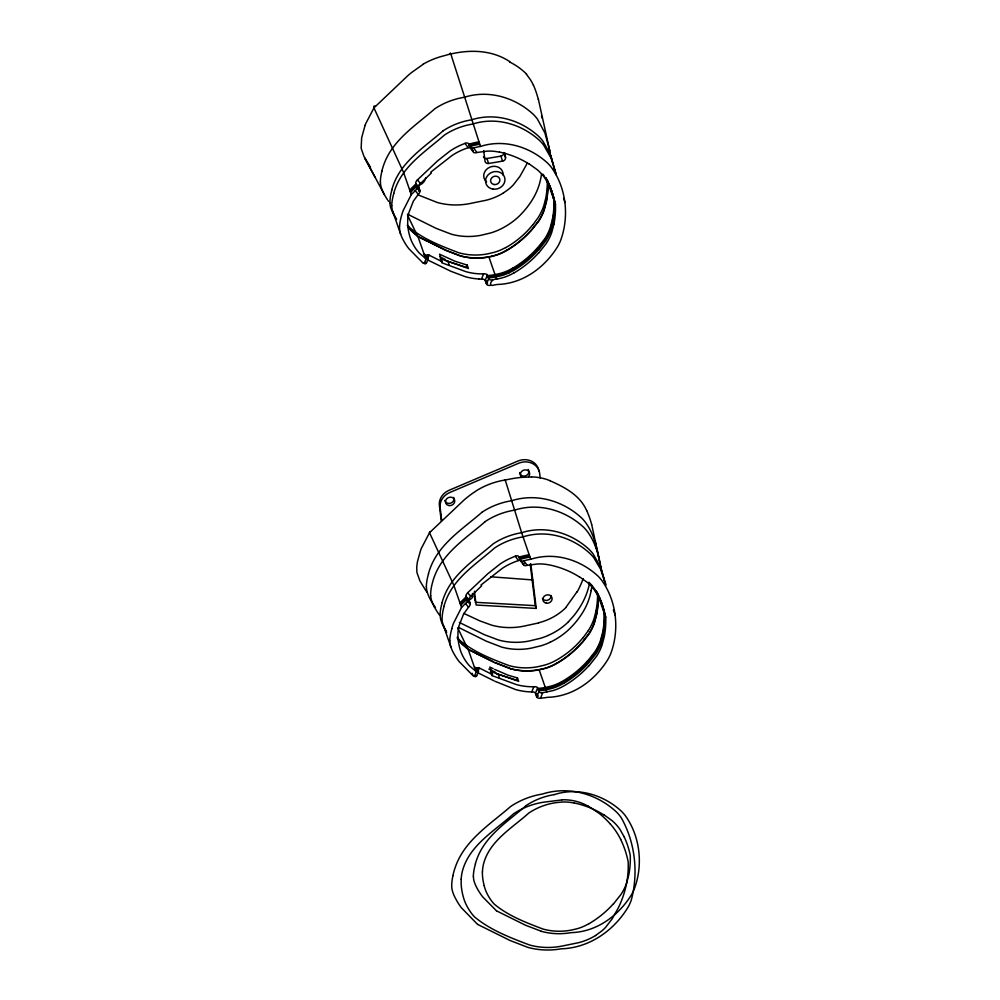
<?xml version="1.0" encoding="UTF-8"?>
<svg xmlns="http://www.w3.org/2000/svg" width="1000" height="1000" viewBox="0 0 1000 1000"><rect width="100%" height="100%" fill="white"/><g stroke="black" fill="none" stroke-linecap="round" stroke-linejoin="round"><path stroke-width="1.5" d="M504.787 479.738L504.812 480.5M461.175 879.2L461.163 884.2A75 66.463 -19.2 0 0 463.075 896.012L463.8 898.637A56 49.625 -19.2 0 0 466.712 905.7L467.137 906.488A81.325 72.075 -19.2 0 0 468.5 908.888L470.125 911.438A53.175 47.125 -19.2 0 0 474.588 916.963C490.337 930.062 510.375 937.75 529.462 944.963A65.987 58.475 -19.2 0 0 561.675 946.15L578.45 942.712A54.212 48.038 -19.2 0 0 595.538 935.55M482.463 871.963L482.512 870.837A45.95 40.712 -19.2 0 1 483.575 863.787C489.588 840.8 512.188 828 528.8 813.037A58.375 51.737 -19.2 0 1 555.9 802.663L561.712 802.05A43.388 38.45 -19.2 0 1 569.75 802.3L574.338 803.05M552.413 219.45L550.15 227.925A53.55 47.462 -19.2 0 1 544.738 238.837L537.175 248.375M552.75 220.413L550.487 228.875A53.55 47.462 -19.2 0 1 545.075 239.8L537.513 249.338M553.225 221.788L550.962 230.25A53.55 47.462 -19.2 0 1 545.55 241.163M554 224L551.737 232.463A53.55 47.462 -19.2 0 1 546.325 243.388L538.763 252.925M591.188 590.55L590.35 594.338A69.975 62.013 -19.2 0 1 583.55 611.087L581.9 613.737A86.713 76.85 -19.2 0 1 573.05 625.25L569.75 628.675A67 59.375 -19.2 0 1 550.1 642.25M596.038 610.887L594.163 618.237A57.575 51.013 -19.2 0 1 588.362 630.575M589.45 583.75L589.163 585.037A77.75 68.9 -19.2 0 1 582.075 603.513A88.462 78.4 -19.2 0 1 573.837 615.688L568.4 621.775M452.875 875.763L453.088 874.825A92.05 81.575 -19.2 0 1 453.837 871.8L454.15 870.713A71.95 63.762 -19.2 0 1 455.788 865.825C465.387 839.7 490.562 823.988 510.688 806.462A71.25 63.137 -19.2 0 1 542.4 794.038C568.638 785.65 597.537 793.875 617.075 812.6A51.288 45.45 -19.2 0 1 621.188 817.663C635.2 842.188 638.6 873.062 631.237 900.238A51.288 45.45 -19.2 0 1 628.5 906.45C614.438 930.275 589.562 947.975 561.237 948.812A71.25 63.137 -19.2 0 1 527.812 947.35L510.175 940.537L477.7 924.45M428.425 573.75L428.713 572.737A67.513 59.837 -19.2 0 1 430.238 568.138C439.263 543.65 462.875 528.875 481.775 512.438M365.087 125.337L361.65 137.8L361.163 147.912A22.037 19.475 -22.1 0 0 361.287 148.75L364.025 156.55L369.6 165.85M478.775 278.975L481.512 279.075L483.587 273.863A3.225 1.438 -0.3 0 1 487 274.5M496.375 279.212C491.1 278.375 487.3 287.7 494.7 284.875A61.188 54.225 -19.2 0 0 497.275 284.475C522.75 283.8 544.612 267.65 557.612 246.637A53.875 47.75 -19.2 0 0 560.388 241.038C569.462 217.062 566.462 188.337 551.425 167.4A53.875 47.75 -19.2 0 0 547.425 162.938C529.6 146.613 504.062 138.825 480.475 146.438A61.188 54.225 -19.2 0 0 477.912 146.9L473.537 147.925A3.237 1.5 -16.8 0 1 470.412 148.088M495.125 681.35L515.5 689.525A61.363 54.375 -19.2 0 0 529.025 691.838L531.775 691.925L533.837 686.712A3.225 1.438 -0.3 0 1 537.25 687.35M425.387 263.925A3.162 0.95 34 0 1 424.113 263.425L426.112 258.9L419.588 253.337A47.425 42.025 -19.2 0 1 415.125 247.688L414.2 246.2A71.938 63.762 -19.2 0 1 412.987 244.062L412.625 243.375A50.087 44.387 -19.2 0 1 409.812 236.388L409.387 234.812A66.35 58.8 -19.2 0 1 407.675 224.363L407.725 219.925A45.95 40.712 -19.2 0 1 408.787 212.887L413.35 201.163L418.263 194.375A3.162 1.288 -50.3 0 0 420.012 191.5M427.55 258.863L429.162 255.188A3.162 0.938 33.9 0 0 427.9 254.688M476.25 670.312L477.25 668.037L478.537 671.75L476.55 676.275L476.25 675.425M475.65 676.775A3.162 0.95 34 0 1 474.375 676.275L476.362 671.75L469.85 666.188A47.425 42.025 -19.2 0 1 465.387 660.537L464.462 659.05A71.938 63.762 -19.2 0 1 463.25 656.912L462.887 656.225A50.087 44.387 -19.2 0 1 460.062 649.237L459.637 647.663A66.35 58.8 -19.2 0 1 457.925 637.212L457.975 632.775A45.95 40.712 -19.2 0 1 459.038 625.737L463.6 614.012L468.512 607.225A3.162 1.288 -50.3 0 0 470.275 604.35M477.562 672.275L479.425 668.037L492.438 674.587L491.987 675.588L516.25 684.538A57.088 50.587 -19.2 0 0 533.837 686.737M441.25 261.363L440.3 258.625L468.425 268.525L467.225 265.087L455.175 261.325L439.562 254.2L442.188 261.737L441.725 262.738L465.988 271.688A57.088 50.587 -19.2 0 0 483.587 273.888M467.225 265.087L466.238 267.262L446.35 260.938L444.825 259.212L439.862 256.837M494.712 669.412L507.837 675.1L517.487 677.938L516.5 680.113L496.6 673.787L495.075 672.062L488.875 669.1M577 591.788L565.975 607.275M417.025 187.812A3.162 1.288 -50.2 0 1 415.262 190.662L411.287 194.6L403.237 210.463A64.887 57.5 -19.2 0 0 401.5 215.8A55.5 49.188 -19.2 0 0 399.487 228.062L399.625 228.95A22.338 19.8 -19.2 0 0 400.363 233.263A46.45 41.163 -19.2 0 0 403.475 240.425L404.237 241.838A91.312 80.925 -19.2 0 0 405.662 244.175L406.213 245.025A69.513 61.6 -19.2 0 0 408.988 248.863L422.625 262.663M467.275 600.662A3.162 1.288 -50.2 0 1 465.513 603.513L461.538 607.45L453.488 623.312A64.887 57.5 -19.2 0 0 451.763 628.65M588.35 630.575L582.913 637.975M545.538 241.163L539.025 249.55M532.663 225.125L538.1 217.725A57.575 51.013 -19.2 0 0 543.9 205.375L545.775 198.038A102.662 90.975 -19.2 0 0 547.325 180.362M582.513 642.412L589.012 633.962A54.5 48.3 -19.2 0 0 594.425 623L596.688 614.5A101.788 90.2 -19.2 0 0 598.162 594.925L598.1 594.45M530.962 230.55L538.525 221A53.55 47.462 -19.2 0 0 543.938 210.087L546.213 201.625A101.463 89.913 -19.2 0 0 547.675 182.113A100.938 89.45 -19.2 0 0 547.225 180.012M581.225 643.4L588.775 633.85A53.55 47.462 -19.2 0 0 594.2 622.938L596.462 614.475A101.463 89.913 -19.2 0 0 597.925 594.963L605.737 617.337A101.463 89.913 -19.2 0 1 604.225 636.85L601.987 645.312A53.55 47.462 -19.2 0 1 596.575 656.237L589.012 665.775M587.438 661.225L594.987 651.675A53.55 47.462 -19.2 0 0 600.4 640.763L602.675 632.3A101.463 89.913 -19.2 0 0 604.138 612.788A100.938 89.45 -19.2 0 0 598.013 594.163M587.762 662.188L595.312 652.638A53.55 47.462 -19.2 0 0 600.737 641.725L603 633.263A101.463 89.913 -19.2 0 0 604.475 613.75A100.938 89.45 -19.2 0 0 598.85 596.213M613.55 903.825L621.1 894.275A53.55 47.462 -19.2 0 0 626.512 883.363L628.787 874.9A101.463 89.913 -19.2 0 0 630.25 855.387A100.938 89.45 -19.2 0 0 624.125 836.762M409.7 190.05L415.9 183.95M410.037 191.012L416.238 184.913M410.513 192.387L416.712 186.275M459.963 602.9L466.15 596.8M460.288 603.862L466.488 597.762M460.763 605.237L466.962 599.125M531.538 476.962L521.438 477.375A117.85 104.438 -19.2 0 0 511.637 478.75L505.238 479.988A69.2 61.325 -19.2 0 0 477.375 490.1L472.3 493.512A117.238 103.9 -19.2 0 0 464.212 499.862L429.513 532.7L421.475 548.138A77.125 68.35 -19.2 0 0 420.7 550.062L417.6 561.062A55.125 48.85 -19.2 0 0 416.75 567.7L416.875 571.775A22.062 19.55 -19.2 0 0 417.05 572.888L419.875 580.837L425.575 590.2M417.475 189.025L418.888 187.638M419.225 188.6L418.3 189.513M418.475 191.175L419.7 189.975M467.55 602.062L469.15 600.487M468.45 602.463L469.475 601.45M469.225 603.538L469.963 602.825M418.688 186.438A3.162 1.288 -50.2 0 1 420.45 183.575L431.388 173L430.712 172.188L451.863 155.625A57.088 50.587 -19.2 0 1 468.225 147.738L465.012 143.425L462.4 144.438A61.363 54.375 -19.2 0 0 449.963 151.088L437.512 160.925L417.463 179.875A3.162 1.288 -50.2 0 0 415.7 182.738M470.7 596.413L481.637 585.85L480.962 585.037L502.125 568.475A57.088 50.587 -19.2 0 1 518.488 560.588L515.262 556.275L512.65 557.288A61.363 54.375 -19.2 0 0 500.213 563.938L487.775 573.775L467.713 592.725L470.7 596.413A3.162 1.288 -50.2 0 0 468.95 599.288M442.9 131.025C424.8 146.762 402.212 160.925 393.562 184.363A65.375 57.938 -19.2 0 0 391.825 189.737M485.15 521.65C466.55 537.837 443.325 552.375 434.438 576.475A67.188 59.55 -19.2 0 0 432.65 582A85 75.325 -19.2 0 0 432.163 583.888A53.8 47.675 -19.2 0 0 430.6 594.7L430.7 595.612M526.025 805.688C508.075 821.312 485.637 835.337 477.062 858.625A64.887 57.5 -19.2 0 0 475.337 863.95M503.288 193.05L508.5 189.35A44.175 39.15 -19.2 0 0 513.413 184.788L519.875 176.438L525.938 165.65A129.288 114.575 -19.2 0 0 527.375 162.587M595.538 935.537L602.013 930.788A43.975 38.975 -19.2 0 0 605.662 927.275L612.112 918.925L618.175 908.15A129.288 114.575 -19.2 0 0 620.925 902.087A110.688 98.1 -19.2 0 0 628.162 861.75A114.138 101.15 -19.2 0 0 621.263 840.688L620.688 839.463M423.162 64.3L411.625 72.487A158.6 141.163 -18.7 0 0 407.975 75.525L373.95 107.875A9.45 2.55 38.2 0 1 375.475 106.112M506.438 250.35L503.038 252.162A43.788 38.8 -19.2 0 1 494.55 255.463L492.475 256M512.65 268.175L509.25 270A43.788 38.8 -19.2 0 1 500.763 273.288L495.05 274.625A58.312 51.675 -19.2 0 1 487.525 275.6M512.975 269.137L509.588 270.963A43.788 38.8 -19.2 0 1 501.087 274.25L495.375 275.575A58.312 51.675 -19.2 0 1 487.863 276.55M513.462 270.512L509.225 272.725M514.225 272.725L510.838 274.55A43.788 38.8 -19.2 0 1 502.337 277.838L496.938 279.113M556.7 663.2L553.3 665.013A43.788 38.8 -19.2 0 1 544.812 668.312L539.087 669.638A58.375 51.737 -19.2 0 1 510.588 668.6L493.15 661.888L476.413 653.625M563.713 683.363L559.487 685.575A43.388 38.45 -19.2 0 1 551.825 688.462L546.112 689.8A58.312 51.675 -19.2 0 1 538.587 690.775M589.012 923.625L585.612 925.45A43.788 38.8 -19.2 0 1 577.125 928.737L571.413 930.075A58.375 51.737 -19.2 0 1 542.913 929.025C526.038 922.6 508.3 915.837 494.375 904.237A47.05 41.688 -19.2 0 1 490.425 899.35L488.988 897.1A71.938 63.762 -19.2 0 1 487.775 894.975L487.413 894.275A49.538 43.9 -19.2 0 1 484.825 888.037L484.162 885.713M505.65 247.562L503.025 248.925A47.675 42.25 -19.2 0 1 494.425 252.262L487.725 253.85A59.062 52.337 -19.2 0 1 458.888 252.8C441.825 246.275 423.862 239.475 409.787 227.712A47.6 42.188 -19.2 0 1 407.562 225.188M550.1 642.262L549.15 642.712A55.625 49.288 -19.2 0 1 540.988 645.788L531.3 648.138A60.938 54 -19.2 0 1 501.55 647.05L486.375 641.213L458.462 627.375M520.662 560.938A3.237 1.5 -16.8 0 0 523.8 560.775L528.162 559.75A61.188 54.225 -19.2 0 1 530.725 559.288C554.325 551.675 579.862 559.462 597.688 575.788A53.875 47.75 -19.2 0 1 601.675 580.25C616.725 601.188 619.725 629.913 610.638 653.888A53.875 47.75 -19.2 0 1 607.875 659.488C594.875 680.5 573.013 696.65 547.525 697.325A61.188 54.225 -19.2 0 1 544.963 697.725L540.525 698.188L542.712 692.675L552.6 690.688A43.788 38.8 -19.2 0 0 561.087 687.4L564.487 685.575A94.7 83.925 -19.2 0 0 588.9 665.7M538.6 622.95L523.225 626.287A64.862 57.488 -19.2 0 1 491.55 625.125L479.8 620.862L463.85 613.413M492.188 256.075L494.613 255.65A44.837 39.737 -19.2 0 0 503.15 252.4L506.575 250.588A92.088 81.613 -19.2 0 0 532.137 229.475L538.75 221.112A54.5 48.3 -19.2 0 0 544.163 210.15L546.438 201.65A101.788 90.2 -19.2 0 0 547.913 182.075L547.85 181.6M492.238 256.275L488.837 256.788A58.375 51.737 -19.2 0 1 460.337 255.75L447.15 250.775L426.312 240.625M491.95 256.35L488.888 256.988A58.562 51.9 -19.2 0 1 460.288 255.95L445.712 250.338L422.337 238.588M523.9 565.363A3.275 1.512 -13.7 0 0 527.212 565.35L537.175 564A43.388 38.45 -19.2 0 1 545.225 564.25L549.812 565A94.738 83.95 -19.2 0 1 579.25 576.838M505.188 479.862L521.638 532.712C545.4 525.05 571.15 532.85 589.075 549.338A53.65 47.55 -19.2 0 1 593.075 553.837L600.638 567.3L605.688 584.075M554.3 794.6C577.9 786.988 603.438 794.762 621.263 811.1A53.875 47.75 -19.2 0 1 625.25 815.562C640.3 836.5 643.3 865.225 634.212 889.2A53.875 47.75 -19.2 0 1 631.45 894.8C618.45 915.812 596.587 931.963 571.1 932.638A63.537 56.312 -19.2 0 1 541.3 931.325M495.863 276.95L501.575 275.613A43.388 38.45 -19.2 0 0 509.237 272.738M496.625 279.175L488.837 256.788M483.462 156.85A3.375 2.988 -19.2 0 0 486.9 158.5L500.863 156.15A3.375 2.988 -19.2 0 0 503.787 152.6L505.538 157.587A3.375 2.988 -19.2 0 1 502.6 161.137L488.638 163.475A3.375 2.988 -19.2 0 1 484.975 161.025L483.7 150.575M561.987 799.912L544.138 802.125A65.987 58.475 -19.2 0 0 513.5 813.838C494.75 830.812 469.175 845.238 462.375 871.225A51.938 46.025 -19.2 0 0 461.175 879.2M475.175 602.288L535.288 605.675L536.25 608.413L476.125 605.025L474.45 591.213M490.9 576.8L532.837 579.938M499.55 152.15L494.963 151.4A43.388 38.45 -19.2 0 0 486.925 151.15L476.95 152.487L473.537 147.925M510.55 668.775L494.575 662.562M541.312 931.275L525.562 925.25L496.613 910.9M517.487 677.938L518.675 681.375L490.55 671.475L491.987 675.588M550.075 480.775C564.575 487.125 580.075 495.275 586.65 510.575M417.612 194.713L437.225 202.463A65.987 58.475 -19.2 0 0 469.425 203.65L486.213 200.225A54.212 48.038 -19.2 0 0 503.3 193.062M493.25 661.712L468.3 649.463M494.05 680.837L477.438 672.562M493.212 668.7L489.812 667.05L492.438 674.587M442.188 261.737L429.162 255.188M426.163 240.775L417.875 236.3L411.8 230.963M427.175 259.713L450.95 271.312L465.238 276.675A61.363 54.375 -19.2 0 0 478.775 278.988M476.562 653.475L467.95 649.275L461.85 643.925A47.575 42.162 -19.2 0 1 457.375 638.263M459.35 622.45L484.4 634.712L498.425 639.975A62.062 55 -19.2 0 0 528.713 641.1L540.462 638.288A57.5 50.963 -19.2 0 0 548.05 635.5M422.163 238.738L417.7 236.425L411.6 231.075A47.575 42.162 -19.2 0 1 407.638 226.175M427.175 255.712L424.087 254.125M427.512 256.675L424.412 255.087M427.987 258.05L424.9 256.45M425.712 262.438L426.287 263.425L428.288 258.9L427 255.188M477.438 668.562L474.338 666.975M477.762 669.525L474.675 667.938M478.25 670.9L475.15 669.3M407.488 214.163L436.112 228.363L451.3 234.175A60.938 54 -19.2 0 0 481.037 235.275L490.725 232.938A55.625 49.288 -19.2 0 0 498.888 229.875L499.85 229.412A67 59.375 -19.2 0 0 519.513 215.837L522.8 212.4A86.713 76.85 -19.2 0 0 531.638 200.875L533.263 198.225A69.975 62.013 -19.2 0 0 540.087 181.488L540.925 177.7A105.938 93.875 -19.2 0 0 541.55 173.9M422.788 262.738L424.038 263.387M457.587 638.162A47.425 42.025 -19.2 0 0 462.05 643.812L468.275 649.212M473.038 675.588L474.375 676.287M509.8 61.662C490.262 48.7 465.737 49.375 443.913 55.788A70.1 62.1 -19.1 0 0 423.1 64.212M587.788 805.775L599.15 813.363A108.387 96.05 -19.2 0 1 608.038 821.513L610.225 823.913M529.1 163.863L537.35 169.788A53.55 47.462 -19.2 0 1 545.163 178.475L549.35 185.863A100.938 89.45 -19.2 0 1 555.462 204.488A101.463 89.913 -19.2 0 1 553.962 224M579.35 576.712L587.612 582.638A53.55 47.462 -19.2 0 1 595.413 591.325M603.888 814.762L612.137 820.688A53.55 47.462 -19.2 0 1 619.95 829.375L624.138 836.762M496.463 910.825L482.825 897.013A69.513 61.6 -19.2 0 1 480.05 893.188L479.5 892.337A91.312 80.925 -19.2 0 1 478.075 890L477.275 888.6A46.45 41.163 -19.2 0 1 474.162 881.438A22.338 19.8 -19.2 0 1 473.438 877.113L473.438 876.213M477.537 924.35L461.35 907.725A77.138 68.362 -19.2 0 1 459.125 904.575L458.512 903.625A102.4 90.738 -19.2 0 1 456.912 901.012L455.262 898A50.025 44.337 -19.2 0 1 452.688 891.85L452.438 890.95A24.388 21.612 -19.2 0 1 451.725 886.55L451.712 885.55A54.55 48.35 -19.2 0 1 452.938 875.763M526.413 74.275L530.288 79.513A63.788 56.35 -19 0 1 532.475 83.338L533.4 85.275M417.463 179.875L420.45 183.562M415.262 190.675L418.263 194.375M465.525 603.525L468.512 607.225M370.562 167.162L370.075 166.513M471.9 148.2L468.587 143.763L469.875 147.463L473.188 151.9L472.413 149.688M523.787 560.775L527.212 565.337M520.5 558.837L518.837 556.613L520.125 560.312L523.438 564.75L522.675 562.537M425.812 590.513L427.013 592.075A86.237 76.425 -19.2 0 0 427.35 592.513A46.95 41.6 -19.2 0 0 429.75 598.337L431.3 601.163A96.088 85.162 -19.2 0 0 432.8 603.625A73.787 65.388 -19.2 0 0 435.462 607.463M595.413 591.325L599.612 598.713M387.275 199.412L386.7 198.538A94.562 83.8 -19.2 0 1 385.225 196.112L384.038 193.988M396.012 218.325L396.575 219.188M545.075 177.288L546.35 179.363M396.037 218.75L396.45 219.462M446.7 632.312L445.913 630.913A46.45 41.163 -19.2 0 1 442.788 623.75A22.338 19.8 -19.2 0 1 442.075 619.425L442.075 618.538A55.5 49.188 -19.2 0 1 444.1 606.3M545.862 178L546.462 179.05M596.125 590.85L596.712 591.9M434.288 606.838L435.475 608.962A94.562 83.8 -19.2 0 0 436.962 611.388L437.525 612.263A71.988 63.8 -19.2 0 0 439.575 615.163M364.775 158.038L374.812 176.775M546.125 178.088L546.7 179.15M546.938 180.425L548.587 183.637A100.938 89.45 -19.2 0 1 554.688 202.275A101.463 89.913 -19.2 0 1 553.2 221.788M365.225 158.875L384.4 194.662M417.7 236.425L407.525 215.087M467.95 649.275L457.788 627.938M547.038 180.113L548.1 182.275A100.938 89.45 -19.2 0 1 554.212 200.9A101.463 89.913 -19.2 0 1 552.712 220.413M596.95 592L597.5 593.075M598.312 595.413L594.65 589.113A53.55 47.462 -19.2 0 0 588.875 582.25M597.837 594.038L598.362 595.125M563.587 198.388L565.05 202.587M547.688 182.113L555.487 204.488M500.863 156.15L502.6 161.137M486.9 158.488L488.638 163.475M480.475 146.438L450.925 54.325A9.412 0.725 79.3 0 0 450.513 53.312M613.362 609.85L615.3 615.438M447.788 261L449.225 265.125M411.287 194.6L403.488 172.225L373.95 107.9L365.887 123.338A79.175 70.312 -18.9 0 0 365.075 125.337M530.725 559.288L521.638 532.712M417.875 236.3L425.662 258.675M392.825 211.7L400.625 234.075M539.087 669.638L546.888 692.025M498.05 673.85L499.475 677.975M461.538 607.45L453.75 585.075L429.513 532.7A6.3 1.7 38.3 0 1 429.438 532.425M468.125 649.15L475.925 671.525M472.113 673.3L472.887 675.512L459.25 661.712A69.513 61.6 -19.2 0 1 456.475 657.875L455.925 657.025A91.312 80.925 -19.2 0 1 454.5 654.688L453.7 653.288A46.45 41.163 -19.2 0 1 450.588 646.125A22.338 19.8 -19.2 0 1 449.862 641.8L449.862 640.913M443.088 624.55L450.875 646.925M427.35 592.562L427.1 591.712A23.312 20.65 -19.2 0 1 426.425 587.137L426.425 586.663M591.675 524.412L600.388 565.325M550.85 155.612L551.2 156.925M551.538 158.225L552.238 160.825M552.587 162.125L553.275 164.737M553.625 166.038L554.325 168.637M554.675 169.95L555.013 171.25M555.363 172.55L555.712 173.85M600.513 565.85L602.15 572.375M602.487 573.675L603.188 576.287M603.538 577.587L604.225 580.188M604.575 581.487L605.275 584.1M538.4 99.375L549.763 150.812M605.975 585.337L600.538 569.087L593.888 557.875A53.875 47.75 -19.2 0 0 589.888 553.413C572.075 537.087 546.525 529.3 522.938 536.912A63.537 56.312 -19.2 0 0 494.625 547.962C476.75 563.688 454.25 577.625 445.7 600.938A64.887 57.5 -19.2 0 0 443.963 606.275M556.287 175.025L551.213 158.375L543.625 145.025A53.875 47.75 -19.2 0 0 539.637 140.562C521.812 124.237 496.275 116.45 472.675 124.062A63.537 56.312 -19.2 0 0 444.375 135.113C426.463 150.812 404.038 164.825 395.438 188.088A64.887 57.5 -19.2 0 0 393.713 193.425M555.95 173.825L550.388 154.45L542.825 140.988A53.65 47.55 -19.2 0 0 538.825 136.488C520.887 120 495.138 112.2 471.388 119.862A64.013 56.725 -19.2 0 0 442.863 130.988M550.375 152.912L544.9 132.95L537.413 119.062A52.9 46.875 -19.2 0 0 533.387 114.425C515.05 97.4 488.537 89.488 464.162 97.325A65.8 58.312 -19.2 0 0 434.85 108.763C416.3 125.013 393.113 139.55 384.188 163.625A67.188 59.55 -19.2 0 0 382.388 169.15A85 75.325 -19.2 0 0 381.9 171.038M601.1 568.462C598.9 555.65 595.438 542.575 587.663 531.912A52.9 46.875 -19.2 0 0 583.638 527.275C565.312 510.25 538.787 502.337 514.425 510.175A65.8 58.312 -19.2 0 0 485.112 521.613M599.2 560.075C596.95 547.075 593.65 533.763 585.85 522.875A52.512 46.537 -19.2 0 0 581.812 518.162C563.25 500.8 536.263 492.825 511.525 500.763A66.862 59.25 -19.2 0 0 481.737 512.388M504.988 153.1L505.538 157.587M540.212 477.925L539.65 473.35A15.637 13.85 -19.2 0 0 518.638 463.263L449.862 492.475A15.637 13.85 -19.2 0 0 440.15 507.713L441.65 520M530.812 563.775L536.25 608.413M530.225 564.113L535.288 605.675M474.425 596.138L474.988 600.75M441.262 520.875L439.387 505.513A15.637 13.85 -19.2 0 1 449.1 490.275L517.875 461.062A15.637 13.85 -19.2 0 1 538.888 471.15M542.225 118.263L542.137 117.188A9.412 4.275 -7 0 0 541.487 116.05M595.825 548.225L595.4 541.838A6.275 2.85 -7 0 0 594.513 540.825M389.938 202.987L389.913 202.087A55.912 49.55 -19.2 0 1 391.95 189.762M440.163 614.938L440.188 615.837A22.5 19.95 -19.2 0 0 440.925 620.188A46.788 41.463 -19.2 0 0 444.062 627.4L444.837 628.825A92 81.525 -19.2 0 0 446.275 631.175M391.812 205.688L391.838 206.575A22.338 19.8 -19.2 0 0 392.575 210.888A46.45 41.163 -19.2 0 0 395.688 218.05M380.425 181.838L380.45 182.763A22.525 19.963 -19.2 0 0 381.087 186.825L381.213 187.225A46.688 41.375 -19.2 0 0 384.05 193.975M528.188 469.4A4.7 4.162 -19.2 0 1 525.712 475.825A4.7 4.162 -19.2 0 1 519.625 472.55M521.925 477.463A4.7 4.162 -19.2 0 1 521.512 471.575A4.7 4.162 -19.2 0 1 528.025 470.7A4.7 4.162 -19.2 0 1 528.587 476.562M453.713 497.438A4.7 4.162 -19.2 0 1 450.662 503.15A4.7 4.162 -19.2 0 1 444.812 500.4M566.125 607.388A53.375 47.3 -19.2 0 1 538.562 622.788M583.175 578.65A106.725 94.575 -19.2 0 1 577.212 591.875M426.3 586.663A58.4 51.762 -19.2 0 1 428.562 573.775M568.438 621.812A61.25 54.288 -19.2 0 1 548.038 635.462M429.9 531.675A6.3 1.7 38.3 0 1 430.5 531.688M440.05 614.95A55.912 49.55 -19.2 0 1 442.212 602.612M442.075 602.587A65.375 57.938 -19.2 0 1 443.825 597.212C452.463 573.763 475.062 559.612 493.15 543.875A64.013 56.725 -19.2 0 1 521.638 532.725M434.312 606.825A46.688 41.375 -19.2 0 1 431.438 600.087L431.35 599.675A22.525 19.963 -19.2 0 1 430.7 595.612M457.188 637.212A47.6 42.188 -19.2 0 0 460.037 640.562C474.188 652.2 492.038 659.237 509.162 665.625A59.062 52.337 -19.2 0 0 537.987 666.688L544.688 665.1A47.675 42.25 -19.2 0 0 553.275 661.775L555.913 660.413A86.137 76.338 -19.2 0 0 582.788 637.9M597.587 594.275A102.662 90.975 -19.2 0 1 596 610.875M591.987 585.487A105.938 93.875 -19.2 0 1 591.15 590.55M510.55 668.8A58.562 51.9 -19.2 0 0 539.138 669.825L544.875 668.5A44.837 39.737 -19.2 0 0 553.413 665.25L556.825 663.438A92.088 81.613 -19.2 0 0 582.388 642.325M449.75 640.913A55.5 49.188 -19.2 0 1 451.887 628.675M519.837 559.475A65.075 57.675 -19.2 0 1 529.95 557.075M477.638 672.25A3.162 0.95 34 0 1 476.362 671.737M599.6 598.713A100.938 89.45 -19.2 0 1 605.712 617.337M538.45 696.05A65.075 57.675 -19.2 0 1 536.462 696.125M540.55 698.263A3.237 1.587 0.2 0 1 537.125 697.55M542.75 692.75A3.275 1.65 -3.3 0 1 539.263 692.212M563.75 683.413A94.738 83.95 -19.2 0 0 589.15 662.312L595.8 654.013A53.55 47.462 -19.2 0 0 601.213 643.1L603.488 634.637A101.463 89.913 -19.2 0 0 604.95 615.125A100.938 89.45 -19.2 0 0 598.825 596.5M523.15 563.913A58.312 51.675 -19.2 0 1 524.575 563.55M587.65 662.113A94.7 83.925 -19.2 0 1 563.275 682.05L559.837 683.812A43.788 38.8 -19.2 0 1 551.35 687.1L545.638 688.425A58.312 51.675 -19.2 0 1 538.112 689.4M478.15 667.537A3.162 0.938 33.9 0 1 479.425 668.05M519.025 557.15A65.075 57.675 -19.2 0 1 529.138 554.738M518.462 560.538A3.225 1.65 -17 0 1 520.588 560.212M515.225 556.2A3.2 1.638 -20 0 1 518.237 556M465.962 595.588A3.162 1.288 -50.2 0 1 467.713 592.737M531.763 691.912A3.2 1.4 2.7 0 1 535.15 692.712M581.112 643.325A94.7 83.925 -19.2 0 1 556.737 663.25M537.775 688.45A58.312 51.675 -19.2 0 0 545.3 687.475L551.013 686.137A43.788 38.8 -19.2 0 0 559.5 682.85L562.9 681.025A94.7 83.925 -19.2 0 0 587.312 661.15M536.987 693.75A65.075 57.675 -19.2 0 1 535.662 693.8M519.362 558.1A65.075 57.675 -19.2 0 1 529.475 555.7M537.312 694.712A65.075 57.675 -19.2 0 1 535.988 694.75M586.7 510.538A110.8 98.2 -19.2 0 1 591.613 524.425M531.55 476.9A50.975 45.175 -19.2 0 1 550.112 480.7M551.15 595.513A4.7 4.162 -19.2 0 1 542.425 598.538M472.413 593.462A4.7 4.162 -19.2 0 1 468.4 599.913M470.975 595.35A4.7 4.162 -19.2 0 1 470.65 595.7M395.5 217.512A92 81.525 -19.2 0 1 394.575 215.975L393.775 214.562A46.788 41.463 -19.2 0 1 390.637 207.338A22.5 19.95 -19.2 0 1 389.913 202.987M388.575 201.3A71.988 63.8 -19.2 0 1 387.887 200.338M380.35 181.85A53.8 47.675 -19.2 0 1 381.987 171.05M532.525 225.05A86.137 76.338 -19.2 0 1 505.712 247.65M391.7 205.688A55.5 49.188 -19.2 0 1 393.837 193.45M547.688 181.025A101.263 89.738 -19.2 0 1 547.913 182.075M411.8 230.963A47.425 42.025 -19.2 0 1 407.337 225.312M469.575 146.625A65.075 57.675 -19.2 0 1 479.7 144.225M427.388 259.4A3.162 0.95 34 0 1 426.112 258.888M538.65 252.85A94.7 83.925 -19.2 0 1 514.275 272.787M499.575 152.088A94.738 83.95 -19.2 0 1 529 163.988M476.962 152.5A3.275 1.512 -13.7 0 1 473.638 152.513M495.863 276.962A58.312 51.675 -19.2 0 1 488.338 277.925M487.537 283.225A65.075 57.675 -19.2 0 1 486.213 283.275M490.3 285.413A3.237 1.587 0.2 0 1 486.875 284.7M492.488 279.9A3.275 1.65 -3.3 0 1 489.012 279.363M538.9 249.462A94.738 83.95 -19.2 0 1 513.488 270.562M542.925 174.237A53.55 47.462 -19.2 0 1 544.388 176.262M472.9 151.062A58.312 51.675 -19.2 0 1 473.375 150.938M537.4 249.262A94.7 83.925 -19.2 0 1 513.025 269.2M468.762 144.3A65.075 57.675 -19.2 0 1 478.888 141.888M468.2 147.688A3.225 1.65 -17 0 1 471.362 147.6M464.975 143.35A3.2 1.638 -20 0 1 467.975 143.15M481.512 279.062A3.2 1.4 2.7 0 1 484.888 279.862M530.85 230.475A94.7 83.925 -19.2 0 1 506.475 250.4M552.388 219.45A101.463 89.913 -19.2 0 0 553.888 199.938A100.938 89.45 -19.2 0 0 547.762 181.312M537.062 248.3A94.7 83.925 -19.2 0 1 512.688 268.238M486.725 280.9A65.075 57.675 -19.2 0 1 485.4 280.95M469.1 145.25A65.075 57.675 -19.2 0 1 479.225 142.85M487.062 281.863A65.075 57.675 -19.2 0 1 485.737 281.9M450.15 53.45A9.412 0.725 79.3 0 1 450.175 53.225M533.488 85.237A113.663 100.412 -22 0 1 538.275 99.4M509.6 61.975A72.225 63.712 -17.5 0 1 526.587 74.138M486.587 181.875A9.838 8.725 -19.2 0 1 490.012 167.113A9.838 8.725 -19.2 0 1 503.125 175.125M425.737 177.9A9.838 8.725 -19.2 0 1 418.075 185.575M561.987 799.762A49.275 43.663 -19.2 0 1 587.663 805.95M610.237 823.9A88.85 78.737 -19.2 0 1 620.7 839.45M473.325 876.225A55.5 49.188 -19.2 0 1 475.462 863.988M526 805.638A63.537 56.312 -19.2 0 1 554.3 794.613M484.225 885.7A63.15 55.963 -19.2 0 1 482.362 871.963M574.362 802.987A94.738 83.95 -19.2 0 1 603.787 814.887M613.425 903.75A94.7 83.925 -19.2 0 1 589.05 923.688M487.337 275.075L485.213 280.425L486.512 284.125L488.638 278.775L487.337 275.075M537.6 687.925L535.475 693.275L536.763 696.975L538.888 691.625L537.6 687.925M418.713 187.113L415.712 183.425L417 187.125L420 190.825L418.713 187.113M468.963 599.963L465.975 596.275L467.262 599.975L470.25 603.675L468.963 599.963M449.012 505.562A4.7 4.162 -19.2 0 0 454.588 499.9A4.7 4.162 -19.2 0 0 446.763 498.7A4.7 4.162 -19.2 0 0 449.012 505.562M546.425 603.2A4.7 4.162 -19.2 0 0 551.938 597.513A4.7 4.162 -19.2 0 0 544.1 596.375A4.7 4.162 -19.2 0 0 546.425 603.2M493.025 189.112A9.838 8.725 -19.2 0 0 504.562 177.2A9.838 8.725 -19.2 0 0 488.175 174.812A9.838 8.725 -19.2 0 0 493.025 189.112M494.188 184.55A4.7 4.162 -19.2 0 0 499.7 178.85A4.7 4.162 -19.2 0 0 491.863 177.712A4.7 4.162 -19.2 0 0 494.188 184.55"/></g></svg>
